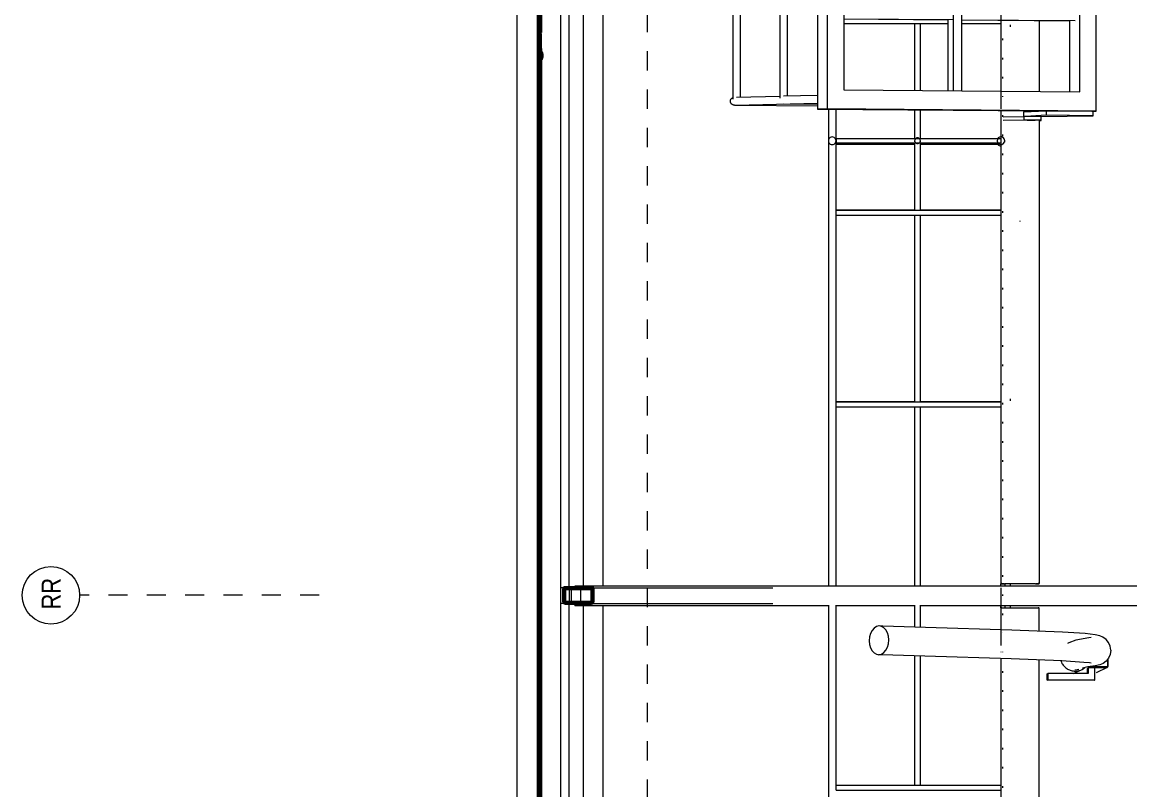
# Model space of a CAD drawing. Header units: metres. Extents: x 0.7 to 94.6, y -58.8 to 13.6.
# Drawn here: x 56.73 to 62.51, y 5.83 to 9.84 of the extents above; entities that cross this region are included whole.
import ezdxf

# ---------------------------------------------------------------- set-up
doc = ezdxf.new("R2010")
doc.units = ezdxf.units.M
doc.linetypes.add('Center 1_4_', pattern=[0.013494, 0.00635, -0.002381, 0.002381, -0.002381])
doc.linetypes.add('Grid Line', pattern=[0.022225, 0.0127, -0.003175, 0.003175, -0.003175])
for name, color, linetype, lineweight in [('A-FLOR-HRAL', 7, 'Continuous', 18), ('A-FLOR-LEVL', 7, 'Continuous', 9), ('A-GENM', 7, 'Continuous', 18), ('A-ROOF', 7, 'Continuous', 18), ('P-PIPE', 7, 'Continuous', 18), ('S-BEAM', 7, 'Continuous', 18), ('S-COLS', 7, 'Continuous', 18), ('S-GRID', 7, 'Continuous', 9), ('S-GRID-IDEN', 7, 'Continuous', 9)]:
    doc.layers.add(name, color=color, linetype=linetype, lineweight=lineweight)
doc.styles.add('Saira Condensed', font='SairaCondensed-Regular.ttf', dxfattribs={"height": 0.1})

# ---------------------------------------------------------------- blocks, each defined once
blk = doc.blocks.new('M_HSS Square - 100 x 100 mm-2238549-Section 5')
at = {"layer": 'S-BEAM'}
for p, q in [((-46.8291, 6.4751), (-46.9162, 6.4753)), ((-46.8831, 6.4458), (-46.8264, 6.4725)), ((-46.8259, 6.5122), (-46.8259, 6.4782)), ((-46.8228, 6.4782), (-46.8228, 6.5162)), ((-46.9162, 6.4721), (-46.8291, 6.4719))]:
    blk.add_line(p, q, dxfattribs=at)
for centre, major_axis, start_param, end_param in [((-46.9162, 6.4784), (-0.00271, 0.00576), 1.655049, 1.915672), ((-46.9162, 6.4784), (-0.00271, 0.00576), 1.915674, 2.177472), ((-46.9162, 6.4784), (-0.00271, 0.00576), 2.177474, 2.439272), ((-46.9162, 6.4784), (-0.00135, 0.00288), 2.177472, 2.701071), ((-46.8291, 6.4782), (-0.00135, 0.00288), 2.701071, 4.271867), ((-46.8291, 6.4782), (-0.00271, 0.00576), 2.962872, 4.271867), ((-46.9162, 6.4784), (-0.00271, 0.00576), 2.439273, 2.701071), ((-46.8291, 6.4782), (-0.00271, 0.00576), 2.701072, 2.96287)]:
    blk.add_ellipse(centre, major_axis=major_axis, ratio=0.997047, start_param=start_param, end_param=end_param, dxfattribs=at)
blk = doc.blocks.new('M_Soporte Tuberia - M_Soporte Tuberia-2240808-Section 5')
at = {"layer": 'A-GENM'}
for p, q in [((-47.1414, 6.4378), (-47.1379, 6.4404)), ((-47.1414, 6.4047), (-47.1414, 6.4378)), ((-46.926, 6.4396), (-47.1379, 6.4404)), ((-47.1379, 6.4404), (-47.1379, 6.4073)), ((-46.9295, 6.467), (-46.926, 6.4696)), ((-46.9295, 6.4397), (-46.9295, 6.467)), ((-46.8919, 6.4695), (-46.926, 6.4696)), ((-46.926, 6.4696), (-46.926, 6.4396)), ((-46.8919, 6.4064), (-46.8919, 6.4695)), ((-47.1414, 6.4047), (-47.1379, 6.4073)), ((-46.8954, 6.4038), (-47.1414, 6.4047)), ((-47.1379, 6.4073), (-46.8919, 6.4064)), ((-46.8919, 6.4064), (-46.8954, 6.4038))]:
    blk.add_line(p, q, dxfattribs=at)
blk = doc.blocks.new('Pipe Accessories 1 - Pipe Accessories 1-2241353-Section 5')
at = {"layer": 'P-PIPE', "flags": 128}
for points in [[(-47.9668, 6.615), (-47.9686, 6.6343), (-47.9737, 6.6522), (-47.9818, 6.6675), (-47.9924, 6.679), (-48.0047, 6.6861), (-48.018, 6.6882), (-48.0312, 6.6851), (-48.0435, 6.6772), (-48.0541, 6.6649), (-48.0623, 6.6491), (-48.0674, 6.6309), (-48.0691, 6.6114)], [(-46.808, 6.5611), (-46.8112, 6.5829), (-46.8202, 6.6026), (-46.8336, 6.6183), (-46.8493, 6.6294), (-46.8661, 6.6365), (-46.89, 6.6421), (-46.9418, 6.6481), (-47.0614, 6.6555), (-47.3244, 6.6661), (-47.7756, 6.6808), (-47.9978, 6.6876), (-48.0157, 6.6882)], [(-48.0691, 6.6114), (-48.0674, 6.5921), (-48.0623, 6.5742), (-48.0541, 6.5589), (-48.0435, 6.5474), (-48.0312, 6.5403), (-48.018, 6.5382), (-48.0047, 6.5413), (-47.9924, 6.5492), (-47.9818, 6.5615), (-47.9737, 6.5773), (-47.9686, 6.5955), (-47.9668, 6.615)], [(-46.9114, 6.6287), (-46.9228, 6.6267), (-46.9917, 6.614), (-47.0267, 6.6005), (-47.0339, 6.5963)], [(-46.911, 6.4934), (-46.9203, 6.495), (-46.9492, 6.4982), (-47.0646, 6.5055), (-47.3275, 6.5161), (-47.7781, 6.5308), (-48.0019, 6.5377), (-48.0202, 6.5382)], [(-46.808, 6.5611), (-46.8112, 6.5393), (-46.8202, 6.5197), (-46.8336, 6.504), (-46.8492, 6.493), (-46.866, 6.4858), (-46.8897, 6.4802), (-46.9281, 6.4742), (-46.9566, 6.4679), (-46.957, 6.4677)], [(-46.9748, 6.4603), (-46.9942, 6.4578), (-46.9959, 6.4578)]]:
    blk.add_lwpolyline(points, dxfattribs=at)
blk = doc.blocks.new('FCA_N_Columna de acero - 100 x 100 mm-V56-Section 5')
at = {"layer": 'S-COLS'}
for p, q in [((-43.3749, 6.8962), (-49.6052, 6.8962)), ((-49.6052, 6.8879), (-49.6052, 6.8962)), ((-49.6052, 6.7962), (-49.6052, 6.8056)), ((-49.6052, 6.7962), (-49.6052, 6.7952)), ((-49.6052, 6.7952), (-48.2819, 6.7952)), ((-48.2419, 6.7952), (-47.8319, 6.7952)), ((-47.8019, 6.7952), (-43.3749, 6.7952))]:
    blk.add_line(p, q, dxfattribs=at)
blk = doc.blocks.new('M_HSS Square - 100 x 100 mm-2384176-Section 5')
at = {"layer": 'S-BEAM'}
blk.add_line((-49.6773, 6.8875), (-49.6773, 12.8034), dxfattribs=at)
blk = doc.blocks.new('M_HSS Square - 100 x 100 mm-2384177-Section 5')
at = {"layer": 'S-BEAM'}
blk.add_line((-49.6773, 0.8767), (-49.6773, 6.8064), dxfattribs=at)
blk = doc.blocks.new('RHS-Rectangular Hollow Section - 100x40 mm-2385365-Section 5')
at = {"layer": 'S-BEAM'}
for p, q in [((-49.6775, 0.79), (-49.6775, 12.8082)), ((-49.7791, 10.1991), (-49.7791, 9.7845)), ((-49.7791, 9.6507), (-49.7791, 3.73))]:
    blk.add_line(p, q, dxfattribs=at)
blk = doc.blocks.new('RHS-Rectangular Hollow Section - 100x40 mm-2385779-Section 5')
at = {"layer": 'S-BEAM'}
for p, q in [((-49.6336, 6.8878), (-49.6336, 12.8034)), ((-49.6336, 0.877), (-49.6336, 6.8063))]:
    blk.add_line(p, q, dxfattribs=at)
blk = doc.blocks.new('RHS-Rectangular Hollow Section - 100x40 mm-2386058-Section 5')
at = {"layer": 'S-BEAM'}
for p, q in [((-49.561, 12.7929), (-49.561, 6.8962)), ((-49.4575, 6.8962), (-49.4575, 12.7929)), ((-49.561, 6.7952), (-49.561, 0.8854)), ((-49.4575, 0.8854), (-49.4575, 6.7952))]:
    blk.add_line(p, q, dxfattribs=at)
blk = doc.blocks.new('M_Round Bars - RB14_29-2389269-Section 5')
at = {"layer": 'S-BEAM'}
for p, q in [((-49.7761, 9.6646), (-49.785, 10.0238)), ((-49.7906, 9.6731), (-49.7904, 9.6643))]:
    blk.add_line(p, q, dxfattribs=at)
at = {"layer": 'S-BEAM', "lineweight": 50, "flags": 128}
for points in [[(-49.7836, 9.6809), (-49.7848, 9.6807), (-49.786, 9.6799), (-49.7871, 9.6787), (-49.7881, 9.6771), (-49.789, 9.675), (-49.7896, 9.6727), (-49.7901, 9.6701), (-49.7904, 9.6673), (-49.7904, 9.6644), (-49.7902, 9.6616), (-49.7899, 9.6588), (-49.7893, 9.6562), (-49.7885, 9.6539), (-49.7876, 9.6518), (-49.7866, 9.6502), (-49.7854, 9.649), (-49.7842, 9.6482), (-49.7829, 9.648)], [(-49.7829, 9.648), (-49.7817, 9.6482), (-49.7805, 9.649), (-49.7794, 9.6502), (-49.7784, 9.6518), (-49.7776, 9.6539), (-49.7769, 9.6562), (-49.7764, 9.6588), (-49.7762, 9.6616), (-49.7761, 9.6644), (-49.7763, 9.6673), (-49.7767, 9.6701), (-49.7772, 9.6727), (-49.778, 9.675), (-49.7789, 9.6771), (-49.78, 9.6787), (-49.7811, 9.6799), (-49.7824, 9.6807), (-49.7836, 9.6809)]]:
    blk.add_lwpolyline(points, dxfattribs=at)
blk = doc.blocks.new('M_S Shapes - 200x100 mm-2390290-Section 5')
at = {"layer": 'S-BEAM'}
for p, q in [((-47.3819, 12.7806), (-47.3802, 12.7806)), ((-47.3819, 12.7806), (-47.3819, 10.482)), ((-47.3765, 12.7806), (-47.3702, 12.7804)), ((-47.3628, 12.7803), (-47.2009, 12.7803)), ((-47.1936, 12.7804), (-47.1872, 12.7806)), ((-47.1836, 12.7806), (-47.1819, 12.7806)), ((-47.1819, 12.7806), (-47.1819, 10.403)), ((-47.3819, 10.436), (-47.3819, 10.3809)), ((-47.3819, 10.2794), (-47.3819, 9.8977)), ((-47.1819, 10.2777), (-47.1819, 9.8961)), ((-47.3819, 9.847), (-47.3819, 9.4784)), ((-47.1819, 9.8453), (-47.1819, 9.4768)), ((-47.3819, 9.3769), (-47.3819, 9.2399)), ((-47.1819, 9.3753), (-47.1819, 9.3739)), ((-47.1819, 9.3258), (-47.1819, 6.9091)), ((-47.3819, 9.1937), (-47.3819, 6.9091)), ((-47.3802, 6.9091), (-47.3819, 6.9091)), ((-47.3819, 6.9091), (-47.3819, 6.9084)), ((-47.3819, 6.9084), (-47.3802, 6.9084)), ((-47.3702, 6.9088), (-47.3765, 6.909)), ((-47.3765, 6.9084), (-47.3702, 6.9087)), ((-47.2009, 6.9088), (-47.3628, 6.9088)), ((-47.3628, 6.9087), (-47.3625, 6.9087)), ((-47.1872, 6.909), (-47.1936, 6.9088)), ((-47.1936, 6.9087), (-47.1872, 6.9084)), ((-47.1819, 6.9091), (-47.1836, 6.9091)), ((-47.1836, 6.9084), (-47.1819, 6.9084)), ((-47.1819, 6.9084), (-47.1819, 6.9091))]:
    blk.add_line(p, q, dxfattribs=at)
for centre, major_axis, start_param, end_param in [((-47.3802, 12.7806), (-0.00372, 0), 3.306742, 4.712389), ((-47.3628, 12.7804), (0.00744, 0), 3.306742, 4.712389), ((-47.2009, 12.7804), (0.00744, 0), 4.712389, 6.118036), ((-47.1836, 12.7806), (0.00372, 0), 1.570796, 2.976444), ((-47.3802, 6.909), (0.00372, 0), 0.165149, 1.570796), ((-47.3802, 6.9085), (-0.00372, 0), 1.570796, 2.976444), ((-47.3628, 6.9088), (-0.00744, 0), 0.165149, 1.570796), ((-47.3628, 6.9087), (0.00744, 0), 2.039345, 2.976444), ((-47.2009, 6.9088), (0.00744, 0), 4.712389, 6.118036), ((-47.2009, 6.9087), (0.00744, 0), 0.165149, 1.102247), ((-47.1836, 6.909), (0.00372, 0), 1.570796, 2.976444), ((-47.1836, 6.9085), (0.00372, 0), 3.306742, 4.712389)]:
    blk.add_ellipse(centre, major_axis=major_axis, ratio=0.006291, start_param=start_param, end_param=end_param, dxfattribs=at)
blk = doc.blocks.new('M_S Shapes - 200x100 mm-2390312-Section 5')
at = {"layer": 'S-BEAM'}
for p, q in [((-47.3819, 6.7832), (-47.3802, 6.7832)), ((-47.3819, 6.7832), (-47.3819, 6.6678)), ((-47.3765, 6.7831), (-47.3702, 6.7828)), ((-47.3628, 6.7827), (-47.2009, 6.7827)), ((-47.1936, 6.7828), (-47.1872, 6.7831)), ((-47.1836, 6.7832), (-47.1819, 6.7832)), ((-47.1819, 6.6607), (-47.1819, 6.7832)), ((-47.3819, 6.5182), (-47.3819, 4.4985)), ((-47.1819, 4.366), (-47.1819, 6.5109)), ((-47.3819, 4.452), (-47.3819, 4.344)), ((-47.3819, 4.2424), (-47.3819, 3.9117)), ((-47.1819, 3.8592), (-47.1819, 4.2408)), ((-47.3819, 3.8651), (-47.3819, 3.8608)), ((-47.3819, 3.81), (-47.3819, 3.4415)), ((-47.1819, 3.4399), (-47.1819, 3.8084)), ((-47.3819, 3.3399), (-47.3819, 3.2387)), ((-47.1819, 3.3369), (-47.1819, 3.3383)), ((-47.1819, 0.8983), (-47.1819, 3.2884)), ((-47.3819, 3.1921), (-47.3819, 0.8983)), ((-47.3819, 0.8983), (-47.3819, 0.8974)), ((-47.3802, 0.8983), (-47.3819, 0.8983)), ((-47.3819, 0.8974), (-47.3802, 0.8974)), ((-47.3702, 0.8979), (-47.3765, 0.8983)), ((-47.3765, 0.8974), (-47.3702, 0.8978)), ((-47.2009, 0.8979), (-47.3628, 0.8979)), ((-47.3628, 0.8978), (-47.3625, 0.8978)), ((-47.1872, 0.8983), (-47.1936, 0.8979)), ((-47.1936, 0.8978), (-47.1872, 0.8974)), ((-47.1819, 0.8983), (-47.1836, 0.8983)), ((-47.1836, 0.8974), (-47.1819, 0.8974)), ((-47.1819, 0.8974), (-47.1819, 0.8983))]:
    blk.add_line(p, q, dxfattribs=at)
for centre, major_axis, start_param, end_param in [((-47.3802, 6.7831), (0.00372, 0), 0.165149, 1.570796), ((-47.3628, 6.7828), (0.00744, 0), 3.306742, 4.712389), ((-47.2009, 6.7828), (0.00744, 0), 4.712389, 6.118036), ((-47.1836, 6.7831), (0.00372, 0), 1.570796, 2.976444), ((-47.3802, 0.8983), (0.00372, 0), 0.165149, 1.570796), ((-47.3802, 0.8974), (-0.00372, 0), 1.570796, 2.976444), ((-47.3628, 0.8979), (0.00744, 0), 3.306742, 4.712389), ((-47.3628, 0.8978), (0.00744, 0), 1.805071, 2.976444), ((-47.2009, 0.8979), (0.00744, 0), 4.712389, 6.118036), ((-47.2009, 0.8978), (0.00744, 0), 0.165149, 1.336522), ((-47.1836, 0.8983), (0.00372, 0), 1.570796, 2.976444), ((-47.1836, 0.8974), (0.00372, 0), 3.306742, 4.712389)]:
    blk.add_ellipse(centre, major_axis=major_axis, ratio=0.008801, start_param=start_param, end_param=end_param, dxfattribs=at)
blk = doc.blocks.new('M_S Shapes - 200x100 mm-V62-Section 5')
at = {"layer": 'S-BEAM'}
for p, q in [((-47.1936, 6.9087), (-47.1872, 6.9084)), ((-47.1836, 6.9084), (-47.1819, 6.9084))]:
    blk.add_line(p, q, dxfattribs=at)
for centre, major_axis, end_param in [((-47.2009, 6.9087), (-0.00744, 0), 4.24384), ((-47.1836, 6.9085), (0.00372, 0), 4.712389)]:
    blk.add_ellipse(centre, major_axis=major_axis, ratio=0.006291, start_param=3.306742, end_param=end_param, dxfattribs=at)
blk = doc.blocks.new('M_HSS Square - 100 x 100 mm-2390386-Section 5')
at = {"layer": 'S-BEAM'}
for p, q in [((-47.3819, 8.8015), (-47.3819, 8.7987)), ((-47.2819, 8.7984), (-47.2819, 8.8015))]:
    blk.add_line(p, q, dxfattribs=at)
blk = doc.blocks.new('M_HSS Square - 50 x 50 mm-2390655-Section 5')
at = {"layer": 'S-BEAM'}
for p, q in [((-47.3819, 11.7889), (-47.3819, 11.7793)), ((-47.3319, 11.7785), (-47.3319, 11.7889))]:
    blk.add_line(p, q, dxfattribs=at)
blk = doc.blocks.new('M_L-Angle - L51X51X3_2-2392226-Section 5')
at = {"layer": 'S-BEAM'}
for p, q in [((-47.3311, 6.8962), (-47.3311, 6.9088)), ((-47.3311, 6.8962), (-47.3311, 6.9088)), ((-47.3311, 6.7827), (-47.3311, 6.7952)), ((-47.3311, 6.7827), (-47.3311, 6.7952))]:
    blk.add_line(p, q, dxfattribs=at)
blk = doc.blocks.new('M_RVR_Grating - Grating 2-V63-Section 5')
at = {"layer": 'A-GENM'}
for p, q in [((-47.3819, 9.7529), (-47.3819, 9.7447)), ((-47.3719, 9.7441), (-47.3719, 9.7529)), ((-47.3819, 9.6529), (-47.3819, 9.6447)), ((-47.3719, 9.6441), (-47.3719, 9.6529)), ((-47.3819, 9.5529), (-47.3819, 9.5447)), ((-47.3719, 9.5441), (-47.3719, 9.5529)), ((-47.3819, 9.4529), (-47.3819, 9.4493)), ((-47.3719, 9.4493), (-47.3719, 9.4529)), ((-47.3819, 9.3529), (-47.3819, 9.3447)), ((-47.3719, 9.3441), (-47.3719, 9.3529)), ((-47.3819, 9.2529), (-47.3819, 9.2448)), ((-47.3719, 9.2441), (-47.3719, 9.2529)), ((-47.3819, 9.1529), (-47.3819, 9.1448)), ((-47.3719, 9.1441), (-47.3719, 9.1529)), ((-47.3819, 9.0529), (-47.3819, 9.0448)), ((-47.3719, 9.0441), (-47.3719, 9.0529)), ((-47.3819, 8.9529), (-47.3819, 8.9448)), ((-47.3719, 8.9441), (-47.3719, 8.9529)), ((-47.3819, 8.8529), (-47.3819, 8.8448)), ((-47.3719, 8.8441), (-47.3719, 8.8529))]:
    blk.add_line(p, q, dxfattribs=at)
blk = doc.blocks.new('M_RVR_Grating - Grating 2-V66-Section 5')
at = {"layer": 'A-GENM'}
for p, q in [((-47.3819, 6.7832), (-47.3819, 6.7952)), ((-47.3609, 6.7952), (-47.3609, 6.7827)), ((-47.3819, 6.7529), (-47.3819, 6.7448)), ((-47.3719, 6.7441), (-47.3719, 6.7529)), ((-47.3819, 6.653), (-47.3819, 6.6517)), ((-47.3719, 6.6516), (-47.3719, 6.653)), ((-47.3819, 6.553), (-47.3819, 6.5518)), ((-47.3719, 6.5517), (-47.3719, 6.553)), ((-47.3819, 6.453), (-47.3819, 6.4448)), ((-47.3719, 6.4441), (-47.3719, 6.453)), ((-47.3819, 6.353), (-47.3819, 6.3448)), ((-47.3719, 6.3441), (-47.3719, 6.353)), ((-47.3819, 6.253), (-47.3819, 6.2448)), ((-47.3719, 6.2442), (-47.3719, 6.253)), ((-47.3819, 6.153), (-47.3819, 6.1448)), ((-47.3719, 6.1442), (-47.3719, 6.153)), ((-47.3819, 6.053), (-47.3819, 6.0448)), ((-47.3719, 6.0442), (-47.3719, 6.053)), ((-47.3819, 5.953), (-47.3819, 5.9448)), ((-47.3719, 5.9442), (-47.3719, 5.953)), ((-47.3819, 5.853), (-47.3819, 5.8448)), ((-47.3719, 5.8442), (-47.3719, 5.853))]:
    blk.add_line(p, q, dxfattribs=at)
blk = doc.blocks.new('M_RVR_Grating - Grating 2-V67-Section 5')
at = {"layer": 'A-GENM'}
for p, q in [((-47.3819, 8.7529), (-47.3819, 8.7448)), ((-47.3719, 8.7441), (-47.3719, 8.7529)), ((-47.3819, 8.6529), (-47.3819, 8.6448)), ((-47.3719, 8.6441), (-47.3719, 8.6529)), ((-47.3819, 8.5529), (-47.3819, 8.5448)), ((-47.3719, 8.5441), (-47.3719, 8.5529)), ((-47.3819, 8.4529), (-47.3819, 8.4448)), ((-47.3719, 8.4441), (-47.3719, 8.4529)), ((-47.3819, 8.3529), (-47.3819, 8.3448)), ((-47.3719, 8.3441), (-47.3719, 8.3529)), ((-47.3819, 8.2529), (-47.3819, 8.2448)), ((-47.3719, 8.2441), (-47.3719, 8.2529)), ((-47.3819, 8.1529), (-47.3819, 8.1448)), ((-47.3719, 8.1441), (-47.3719, 8.1529)), ((-47.3819, 8.0529), (-47.3819, 8.0448)), ((-47.3719, 8.0441), (-47.3719, 8.0529)), ((-47.3819, 7.9529), (-47.3819, 7.9448)), ((-47.3719, 7.9441), (-47.3719, 7.9529)), ((-47.3819, 7.8529), (-47.3819, 7.8448)), ((-47.3719, 7.8441), (-47.3719, 7.8529))]:
    blk.add_line(p, q, dxfattribs=at)
blk = doc.blocks.new('M_RVR_Grating - Grating 2-V68-Section 5')
at = {"layer": 'A-GENM'}
for p, q in [((-47.3819, 7.7529), (-47.3819, 7.7448)), ((-47.3719, 7.7441), (-47.3719, 7.7529)), ((-47.3819, 7.6529), (-47.3819, 7.6448)), ((-47.3719, 7.6441), (-47.3719, 7.6529)), ((-47.3819, 7.5529), (-47.3819, 7.5448)), ((-47.3719, 7.5441), (-47.3719, 7.5529)), ((-47.3819, 7.4529), (-47.3819, 7.4448)), ((-47.3719, 7.4441), (-47.3719, 7.4529)), ((-47.3819, 7.3529), (-47.3819, 7.3448)), ((-47.3719, 7.3441), (-47.3719, 7.3529)), ((-47.3819, 7.2529), (-47.3819, 7.2448)), ((-47.3719, 7.2441), (-47.3719, 7.2529)), ((-47.3819, 7.1529), (-47.3819, 7.1448)), ((-47.3719, 7.1441), (-47.3719, 7.1529)), ((-47.3819, 7.0529), (-47.3819, 7.0448)), ((-47.3719, 7.0441), (-47.3719, 7.0529)), ((-47.3819, 6.9529), (-47.3819, 6.9448)), ((-47.3719, 6.9441), (-47.3719, 6.9529)), ((-47.3819, 6.8962), (-47.3819, 6.9084)), ((-47.3609, 6.9088), (-47.3609, 6.8962)), ((-47.3819, 6.8529), (-47.3819, 6.8448)), ((-47.3719, 6.8448), (-47.3719, 6.8529))]:
    blk.add_line(p, q, dxfattribs=at)
blk = doc.blocks.new('M_HSS Square - 80 x 80 mm-2401171-Section 5')
at = {"layer": 'S-BEAM'}
for p, q in [((-49.6241, 6.8793), (-49.6241, 6.812)), ((-49.622, 6.812), (-49.622, 6.8793)), ((-49.62, 6.8825), (-49.5767, 6.8825)), ((-49.5747, 6.8793), (-49.5747, 6.812)), ((-49.5726, 6.812), (-49.5726, 6.8793)), ((-48.5718, 6.8857), (-49.5134, 6.8857)), ((-49.62, 6.8057), (-49.5767, 6.8057)), ((-49.5767, 6.8057), (-48.5725, 6.8057))]:
    blk.add_line(p, q, dxfattribs=at)
for centre, major_axis, start_param, end_param in [((-49.62, 6.8793), (0, 0.00636), 0.946855, 1.570796), ((-49.62, 6.8793), (0, 0.00318), 0, 1.570796), ((-49.5767, 6.8793), (0, 0.00318), 4.712389, 6.283185), ((-49.5767, 6.8793), (0, 0.00636), 4.712389, 5.235988), ((-49.62, 6.812), (0, 0.00636), 1.570796, 1.668202), ((-49.62, 6.812), (0, 0.00318), 1.570796, 1.765608), ((-49.62, 6.812), (0, 0.00636), 2.617994, 3.141593), ((-49.5767, 6.812), (0, 0.00636), 3.141593, 3.665191), ((-49.5767, 6.812), (0, 0.00318), 4.517577, 4.712389)]:
    blk.add_ellipse(centre, major_axis=major_axis, ratio=0.642788, start_param=start_param, end_param=end_param, dxfattribs=at)
blk = doc.blocks.new('Railing - 25mm-V76-Section 5')
at = {"layer": 'A-FLOR-HRAL'}
for p, q in [((-48.202, 9.831), (-47.659, 9.831)), ((-47.5857, 9.831), (-47.3819, 9.831))]:
    blk.add_line(p, q, dxfattribs=at)
blk = doc.blocks.new('Railing - 25mm-2401981-Section 5')
at = {"layer": 'A-FLOR-HRAL'}
for p, q in [((-47.3819, 11.856), (-48.2419, 11.856)), ((-48.2419, 11.8435), (-48.2419, 11.856)), ((-48.2419, 11.831), (-48.2419, 11.8435)), ((-48.2419, 11.831), (-47.3819, 11.831))]:
    blk.add_line(p, q, dxfattribs=at)
blk = doc.blocks.new('Railing - Railing-2401739-Section 5')
at = {"layer": 'A-FLOR-HRAL'}
for p, q in [((-47.8319, 9.8324), (-47.8319, 9.4821)), ((-47.8019, 9.4818), (-47.8019, 9.8324)), ((-48.2819, 9.3842), (-48.2819, 9.2194)), ((-48.2419, 9.2317), (-48.2419, 9.3838)), ((-47.8319, 9.3805), (-47.8319, 9.2317)), ((-47.8019, 9.2317), (-47.8019, 9.3803)), ((-48.2819, 9.2127), (-48.2819, 6.8962)), ((-48.2419, 8.8542), (-48.2419, 9.2067)), ((-47.8319, 9.2067), (-47.8319, 8.8544)), ((-47.8019, 8.8544), (-47.8019, 9.2067)), ((-48.2419, 7.8543), (-48.2419, 8.8329)), ((-47.8319, 8.8321), (-47.8319, 7.8544)), ((-47.8019, 7.8544), (-47.8019, 8.8321)), ((-48.2419, 6.8962), (-48.2419, 7.833)), ((-47.8319, 7.8328), (-47.8319, 6.8962)), ((-47.8019, 6.8962), (-47.8019, 7.8321)), ((-48.2819, 6.7962), (-48.2819, 4.4785)), ((-48.2419, 5.8543), (-48.2419, 6.7962)), ((-47.8319, 6.7962), (-47.8319, 6.6823)), ((-47.8019, 6.6813), (-47.8019, 6.7962)), ((-47.8319, 6.5327), (-47.8319, 5.8545)), ((-47.8019, 5.8545), (-47.8019, 6.5318))]:
    blk.add_line(p, q, dxfattribs=at)
for name, p in [('Railing - 25mm-V76-Section 5', (0, 0)), ('Railing - 25mm-2401981-Section 5', (0, -2.9999)), ('Railing - 25mm-2401981-Section 5', (0, -3.9999)), ('Railing - 25mm-2401981-Section 5', (0, -5.9998))]:
    blk.add_blockref(name, p)
blk = doc.blocks.new('Top Rail Type - Top Rail_Internal_-2401983-Section 5')
at = {"layer": 'A-FLOR-HRAL'}
for p, q in [((-48.2819, 9.3842), (-48.2819, 9.2194)), ((-48.2419, 9.2317), (-48.2419, 9.3838)), ((-48.2819, 9.2127), (-48.2819, 6.8962)), ((-48.2419, 8.8542), (-48.2419, 9.2067)), ((-48.2419, 7.8543), (-48.2419, 8.8329)), ((-48.2419, 6.8962), (-48.2419, 7.833)), ((-48.2819, 6.7962), (-48.2819, 4.4785)), ((-48.2419, 5.8543), (-48.2419, 6.7962))]:
    blk.add_line(p, q, dxfattribs=at)
blk = doc.blocks.new('Railing - 25mm-V77-Section 5')
at = {"layer": 'A-FLOR-HRAL'}
for p, q in [((-47.8319, 11.8581), (-48.2419, 11.8581)), ((-47.3819, 11.8581), (-47.8019, 11.8581))]:
    blk.add_line(p, q, dxfattribs=at)
blk = doc.blocks.new('Railing - 25mm-V78-Section 5')
at = {"layer": 'A-FLOR-HRAL'}
for p, q in [((-47.8319, 10.8581), (-48.2419, 10.8581)), ((-47.3819, 10.8581), (-47.802, 10.8581))]:
    blk.add_line(p, q, dxfattribs=at)
blk = doc.blocks.new('Railing - 25mm-V79-Section 5')
at = {"layer": 'A-FLOR-HRAL'}
for p, q in [((-47.8319, 8.8581), (-48.2419, 8.8581)), ((-47.3819, 8.8581), (-47.8019, 8.8581))]:
    blk.add_line(p, q, dxfattribs=at)
blk = doc.blocks.new('Railing - Railing-2402032-Section 5')
for name, p in [('Railing - 25mm-V77-Section 5', (0, 0)), ('Railing - 25mm-V78-Section 5', (0, 0)), ('Railing - 25mm-V79-Section 5', (0, 0)), ('Railing - 25mm-V79-Section 5', (0, -1))]:
    blk.add_blockref(name, p)
blk = doc.blocks.new('M-Ext Pasarela-01 - M-Ext Pasarela-01-V87-Section 5')
at = {"layer": 'A-GENM'}
for p, q in [((-47.3674, 10.4013), (-47.2628, 10.403)), ((-47.2628, 10.403), (-47.2628, 10.3837)), ((-47.1718, 10.3882), (-47.1718, 10.4026)), ((-48.3394, 10.355), (-48.768, 10.3455)), ((-48.7645, 10.3455), (-48.7669, 10.3455)), ((-48.2874, 10.3882), (-48.3394, 10.3871)), ((-48.3394, 10.3871), (-48.3394, 9.3846)), ((-48.2874, 9.3858), (-48.2874, 10.3882)), ((-48.2874, 10.3882), (-46.8841, 10.3769)), ((-47.2628, 10.3837), (-47.3674, 10.382)), ((-47.2646, 10.3832), (-47.2646, 10.38)), ((-47.2634, 10.3833), (-47.2536, 10.3838)), ((-47.2535, 10.3838), (-47.1454, 10.3896)), ((-47.1454, 10.3896), (-46.9008, 10.3876)), ((-47.1454, 10.3896), (-47.1454, 10.379)), ((-46.9008, 10.377), (-46.9008, 10.3876)), ((-46.8841, 9.3744), (-46.8841, 10.3769)), ((-48.7809, 10.3109), (-48.7809, 9.4364)), ((-48.7597, 10.3057), (-48.5356, 10.3107)), ((-48.7409, 9.4463), (-48.7409, 10.3062)), ((-48.7409, 10.3053), (-48.5356, 10.3036)), ((-48.5356, 10.3164), (-48.5356, 9.4424)), ((-48.5152, 10.3111), (-48.3394, 10.315)), ((-48.4956, 9.4518), (-48.4956, 10.3116)), ((-48.4956, 10.3108), (-48.3394, 10.3096)), ((-48.4956, 10.3033), (-48.3394, 10.3021)), ((-48.202, 10.2876), (-48.202, 9.4851)), ((-46.9695, 10.2776), (-48.202, 10.2876)), ((-48.202, 10.286), (-47.6575, 10.2816)), ((-47.659, 10.2816), (-47.6284, 10.2822)), ((-47.659, 10.2816), (-47.659, 9.9)), ((-47.6284, 10.2822), (-47.5857, 10.2819)), ((-47.6284, 9.4804), (-47.6284, 10.2822)), ((-47.5857, 9.4801), (-47.5857, 10.2819)), ((-47.5857, 10.281), (-47.0215, 10.2764)), ((-47.0215, 10.2764), (-46.9695, 10.2776)), ((-47.0215, 9.8948), (-47.0215, 10.2764)), ((-46.9695, 9.4751), (-46.9695, 10.2776)), ((-48.202, 9.9044), (-47.6307, 9.8998)), ((-47.5857, 9.8994), (-46.9947, 9.8946)), ((-47.6307, 9.8498), (-48.202, 9.8544)), ((-47.6567, 9.8492), (-48.202, 9.8536)), ((-47.659, 9.8491), (-47.659, 9.4807)), ((-46.9947, 9.8446), (-47.5857, 9.8494)), ((-47.0208, 9.844), (-47.5857, 9.8486)), ((-47.0215, 9.4755), (-47.0215, 9.844)), ((-48.202, 9.4851), (-46.9695, 9.4751)), ((-48.5356, 9.4509), (-48.7609, 9.4459)), ((-48.3394, 9.4553), (-48.5163, 9.4514)), ((-48.7677, 9.4058), (-48.3394, 9.4023)), ((-48.7666, 9.4058), (-48.3394, 9.4153)), ((-48.5158, 9.4113), (-48.3394, 9.4098)), ((-48.2874, 9.3858), (-48.3394, 9.3846)), ((-48.3394, 9.3846), (-47.1596, 9.3751)), ((-46.8841, 9.3744), (-48.2874, 9.3858)), ((-47.2646, 9.3694), (-47.2646, 9.3463)), ((-47.2634, 9.3695), (-47.1454, 9.3758)), ((-47.1454, 9.3758), (-46.9008, 9.3739)), ((-47.1454, 9.3758), (-47.1454, 9.3522)), ((-46.907, 9.3739), (-46.8841, 9.3744)), ((-46.9008, 9.3502), (-46.9008, 9.3739)), ((-47.37, 9.3446), (-47.2628, 9.3463)), ((-47.2628, 9.327), (-47.37, 9.3253)), ((-47.2628, 9.3463), (-47.2628, 9.327)), ((-47.1454, 9.3522), (-47.2535, 9.3464)), ((-47.1819, 9.3248), (-47.1718, 9.3248)), ((-47.1718, 9.3458), (-46.9008, 9.3502)), ((-47.1718, 9.3266), (-47.1718, 9.3459)), ((-47.1718, 9.3248), (-47.1718, 9.3266)), ((-46.9008, 9.3502), (-47.1454, 9.3522))]:
    blk.add_line(p, q, dxfattribs=at)
for centre, major_axis, ratio, start_param, end_param in [((-47.2247, 10.4026), (0.0532, 0), 0.013293, 0.101328, 2.370256), ((-47.2239, 10.3832), (-0.0408, 0), 0.013293, 6.038839, 6.283185), ((-47.2247, 10.3832), (0.0532, 0), 0.013293, 2.148424, 2.370256), ((-48.7609, 10.3109), (0.02, 0), 0.013293, 2.03828, 3.141593), ((-48.5156, 10.3164), (-0.02, 0), 0.013293, 5.235988, 6.283185), ((-48.5156, 9.4313), (0.0002, 0.02), 0.520324, 3.141593, 3.157159), ((-47.2239, 9.3694), (0.0408, 0), 0.013293, 2.897247, 3.141593), ((-47.2247, 9.3458), (0.0532, 0), 0.013293, 0.101328, 2.370256), ((-47.2247, 9.3265), (0.0532, 0), 0.013293, 0.101328, 2.370256), ((-47.2247, 9.3265), (0.0207, 0), 0.013293, 1.570796, 4.712389), ((-47.2247, 9.3265), (0.0207, 0), 0.013293, 4.712389, 7.853982)]:
    blk.add_ellipse(centre, major_axis=major_axis, ratio=ratio, start_param=start_param, end_param=end_param, dxfattribs=at)
for points, knots in [([(-48.7673, 10.3455), (-48.7679, 10.3455), (-48.7691, 10.3455), (-48.7709, 10.3453), (-48.7726, 10.3451), (-48.7744, 10.3448), (-48.7761, 10.3444), (-48.7778, 10.344), (-48.7794, 10.3434), (-48.781, 10.3428), (-48.7825, 10.3421), (-48.7844, 10.3411), (-48.7862, 10.3399), (-48.7879, 10.3386), (-48.7894, 10.3373), (-48.791, 10.3355), (-48.7926, 10.3331), (-48.7942, 10.3298), (-48.7946, 10.3272), (-48.7946, 10.3254)], [0.5, 0.5, 0.5, 0.5, 0.5208333, 0.5416667, 0.5625, 0.5833333, 0.6041667, 0.625, 0.6458333, 0.6666667, 0.6875, 0.7083333, 0.75, 0.7708333, 0.7916667, 0.8333333, 0.875, 0.9166667, 1, 1, 1, 1]), ([(-48.7946, 10.3254), (-48.7946, 10.3237), (-48.7942, 10.3211), (-48.7926, 10.3178), (-48.791, 10.3154), (-48.7894, 10.3136), (-48.7879, 10.3123), (-48.7862, 10.311), (-48.784, 10.3096), (-48.782, 10.3086), (-48.781, 10.3082)], [0, 0, 0, 0, 0.0833333, 0.125, 0.1666667, 0.2083333, 0.2291667, 0.25, 0.2916667, 0.3333333, 0.3333333, 0.3333333, 0.3333333]), ([(-48.781, 9.443), (-48.7815, 9.4428), (-48.7825, 9.4424), (-48.7844, 9.4413), (-48.7862, 9.4402), (-48.7879, 9.4389), (-48.7894, 9.4375), (-48.791, 9.4357), (-48.7926, 9.4334), (-48.7942, 9.43), (-48.7946, 9.4274), (-48.7946, 9.4257)], [0.6666667, 0.6666667, 0.6666667, 0.6666667, 0.6875, 0.7083333, 0.75, 0.7708333, 0.7916667, 0.8333333, 0.875, 0.9166667, 1, 1, 1, 1]), ([(-48.7946, 9.4257), (-48.7946, 9.4239), (-48.7942, 9.4213), (-48.7926, 9.418), (-48.791, 9.4157), (-48.7894, 9.4139), (-48.7879, 9.4125), (-48.7862, 9.4112), (-48.784, 9.4098), (-48.7815, 9.4086), (-48.7794, 9.4078), (-48.7778, 9.4073), (-48.7761, 9.4068), (-48.7744, 9.4064), (-48.7726, 9.4061), (-48.7709, 9.4059), (-48.7691, 9.4058), (-48.7677, 9.4058), (-48.7668, 9.4058), (-48.7666, 9.4058)], [0, 0, 0, 0, 0.0833333, 0.125, 0.1666667, 0.2083333, 0.2291667, 0.25, 0.2916667, 0.3333333, 0.3541667, 0.375, 0.3958333, 0.4166667, 0.4375, 0.4583333, 0.4791667, 0.5, 0.5082418, 0.5082418, 0.5082418, 0.5082418])]:
    blk.add_open_spline(points, degree=3, knots=knots, dxfattribs=at)
blk = doc.blocks.new('Railing - 25mm-V90-Section 5')
at = {"layer": 'A-FLOR-HRAL'}
for p, q in [((-48.2419, 9.2317), (-47.3819, 9.2317)), ((-48.2419, 9.2317), (-48.2419, 9.2067)), ((-47.8248, 9.2067), (-48.2419, 9.2067)), ((-47.809, 9.2067), (-47.8248, 9.2067)), ((-47.3967, 9.2067), (-47.809, 9.2067)), ((-47.3819, 9.2067), (-47.3967, 9.2067))]:
    blk.add_line(p, q, dxfattribs=at)
blk = doc.blocks.new('Railing - 25mm-V91-Section 5')
at = {"layer": 'A-FLOR-HRAL'}
for p, q in [((-47.8319, 9.1997), (-48.2419, 9.1997)), ((-47.3972, 9.1997), (-47.8019, 9.1997))]:
    blk.add_line(p, q, dxfattribs=at)
blk = doc.blocks.new('Railing - Railing-2410968-Section 5')
at = {"layer": 'A-FLOR-HRAL'}
for p, q in [((-47.8319, 9.2194), (-47.8319, 9.2138)), ((-47.8019, 9.2138), (-47.8019, 9.2194))]:
    blk.add_line(p, q, dxfattribs=at)
for start_param, end_param in [(1.570796, 4.712389), (4.712389, 7.853982)]:
    blk.add_ellipse((-47.8169, 9.2194), major_axis=(0.015, 0), ratio=0.999912, start_param=start_param, end_param=end_param, dxfattribs=at)
for name in ['Railing - 25mm-V90-Section 5', 'Railing - 25mm-V91-Section 5']:
    blk.add_blockref(name, (0, 0))
blk = doc.blocks.new('Top Rail Type - Top Rail_Internal_-2410971-Section 5')
at = {"layer": 'A-FLOR-HRAL'}
for p, q in [((-48.2819, 9.2194), (-48.2819, 9.2121)), ((-48.2419, 9.2129), (-48.2419, 9.2194))]:
    blk.add_line(p, q, dxfattribs=at)
for major_axis in [(0.02, 0), (-0.02, 0)]:
    blk.add_ellipse((-48.2619, 9.2194), major_axis=major_axis, ratio=0.999912, start_param=1.570796, end_param=4.712389, dxfattribs=at)
blk = doc.blocks.new('Railings 4 - Railings 1-2415631-Section 5')
at = {"layer": 'A-FLOR-HRAL'}
for p, q in [((-47.4019, 9.2199), (-47.4019, 9.2135)), ((-47.3619, 9.2126), (-47.3619, 9.2199))]:
    blk.add_line(p, q, dxfattribs=at)
for centre, major_axis, start_param, end_param in [((-47.3819, 9.2199), (-0.02, 0), 4.712389, 6.283185), ((-47.3819, 9.2199), (0.02, 0), 3.168791, 4.712389), ((-47.3819, 9.2126), (-0.02, 0), 0.703139, 1.570796), ((-47.3819, 9.2199), (0.02, 0), 4.712389, 7.853982)]:
    blk.add_ellipse(centre, major_axis=major_axis, ratio=0.999912, start_param=start_param, end_param=end_param, dxfattribs=at)
blk = doc.blocks.new('Grid - 3mm-1144979-Section 5')
at = {"layer": 'S-GRID-IDEN', "color": 253, "true_color": 0xaaaaaa}
blk.add_circle((-52.3381, 12.8434), 0.15, dxfattribs=at)

msp = doc.modelspace()

# ---------------------------------------------------------------- linework, layer by layer
at = {"layer": 'A-FLOR-LEVL', "color": 253, "linetype": 'Center 1_4_', "true_color": 0xaaaaaa}
for p, q in [((59.9926, 13.4866), (59.9926, -4.0886)), ((61.838, 13.4866), (61.838, -4.0886))]:
    msp.add_line(p, q, dxfattribs=at)
at = {"layer": 'A-ROOF'}
msp.add_line((59.3136, 0.7955), (59.3136, 12.8834), dxfattribs=at)
at = {"layer": 'A-ROOF', "lineweight": 50}
for p, q in [((59.4259, 12.8834), (59.4259, 0.7955)), ((59.4309, 0.7955), (59.4309, 12.8834))]:
    msp.add_line(p, q, dxfattribs=at)
at = {"layer": 'P-PIPE', "color": 150, "true_color": 0x007dff}
msp.add_line((62.2152, 6.4399), (62.2591, 6.46), dxfattribs=at)
for start_param, end_param in [(1.486806, 1.663518), (1.663541, 1.92534), (1.925341, 2.187139), (2.18714, 2.448938), (2.448939, 2.710739), (2.71074, 2.972538), (2.972539, 3.40241)]:
    msp.add_ellipse((62.2257, 6.5327), major_axis=(-0.0333, 0.0727), ratio=0.996922, start_param=start_param, end_param=end_param, dxfattribs=at)
at = {"layer": 'S-BEAM'}
for p, q in [((59.5654, 6.8878), (59.5422, 6.8875)), ((59.5626, 6.8827), (59.5825, 6.8827)), ((59.5861, 6.8791), (59.5861, 6.8135)), ((59.5426, 6.8063), (59.5825, 6.8063)), ((59.5825, 6.8063), (59.5982, 6.8063)), ((59.5826, 6.8063), (59.5979, 6.8065)), ((59.6397, 6.807), (59.7015, 6.8078))]:
    msp.add_line(p, q, dxfattribs=at)
at = {"layer": 'S-BEAM', "lineweight": 50}
for p, q in [((59.5583, 6.8806), (59.5583, 6.815)), ((59.5619, 6.815), (59.5619, 6.8806)), ((59.7014, 6.8878), (59.5655, 6.8878)), ((59.5655, 6.8842), (59.7014, 6.8842)), ((59.705, 6.8806), (59.705, 6.815)), ((59.7086, 6.815), (59.7086, 6.8806)), ((59.7014, 6.8114), (59.5655, 6.8114)), ((59.5655, 6.8078), (59.7014, 6.8078)), ((59.7014, 6.8114), (59.7014, 6.8114))]:
    msp.add_line(p, q, dxfattribs=at)
at = {"layer": 'S-BEAM', "lineweight": 50, "flags": 128}
for points in [[(59.559, 6.8837), (59.5585, 6.8822), (59.5583, 6.8806)], [(59.5655, 6.8878), (59.5639, 6.8876), (59.5624, 6.8871), (59.561, 6.8863), (59.5598, 6.8851), (59.5592, 6.8842)], [(59.5619, 6.8806), (59.562, 6.8814), (59.5622, 6.8822), (59.5627, 6.8829), (59.5632, 6.8834), (59.5639, 6.8839), (59.5647, 6.8841), (59.5655, 6.8842)], [(59.7086, 6.8806), (59.7084, 6.8822), (59.7079, 6.8837), (59.707, 6.8851), (59.7059, 6.8863), (59.7045, 6.8871), (59.703, 6.8876), (59.7014, 6.8878)], [(59.7014, 6.8842), (59.7022, 6.8841), (59.703, 6.8839), (59.7036, 6.8834), (59.7042, 6.8829), (59.7046, 6.8822), (59.7049, 6.8814), (59.705, 6.8806)], [(59.5583, 6.815), (59.5585, 6.8134), (59.559, 6.8119), (59.5598, 6.8105), (59.561, 6.8094), (59.5624, 6.8085), (59.5639, 6.808), (59.5655, 6.8078)], [(59.5655, 6.8114), (59.5647, 6.8115), (59.5639, 6.8118), (59.5632, 6.8122), (59.5627, 6.8128), (59.5622, 6.8135), (59.562, 6.8142), (59.5619, 6.815)], [(59.7015, 6.8078), (59.703, 6.808), (59.7045, 6.8085), (59.7059, 6.8094), (59.707, 6.8105), (59.7079, 6.8119), (59.7084, 6.8134), (59.7086, 6.815)], [(59.705, 6.815), (59.7049, 6.8142), (59.7046, 6.8135), (59.7042, 6.8128), (59.7036, 6.8122), (59.703, 6.8118), (59.7022, 6.8115)]]:
    msp.add_lwpolyline(points, dxfattribs=at)
at = {"layer": 'S-BEAM', "flags": 128}
for points in [[(59.5825, 6.8827), (59.5833, 6.8826), (59.584, 6.8823), (59.5847, 6.8819), (59.5853, 6.8813), (59.5857, 6.8807), (59.586, 6.8799), (59.5861, 6.8791)], [(59.5861, 6.8135), (59.586, 6.8127), (59.5857, 6.8119)]]:
    msp.add_lwpolyline(points, dxfattribs=at)
at = {"layer": 'S-GRID', "color": 254, "linetype": 'Grid Line', "true_color": 0xd4d4d4}
msp.add_line((58.2818, 6.8481), (57.0318, 6.8481), dxfattribs=at)

# ---------------------------------------------------------------- block references
at = {"layer": 'A-FLOR-HRAL'}
for name in ['Railing - Railing-2401739-Section 5', 'Top Rail Type - Top Rail_Internal_-2401983-Section 5', 'Railing - Railing-2402032-Section 5', 'Top Rail Type - Top Rail_Internal_-2410971-Section 5', 'Railing - Railing-2410968-Section 5', 'Railings 4 - Railings 1-2415631-Section 5']:
    msp.add_blockref(name, (109.2199, 0), dxfattribs=at)
at = {"layer": 'A-GENM'}
for name in ['M-Ext Pasarela-01 - M-Ext Pasarela-01-V87-Section 5', 'M_RVR_Grating - Grating 2-V63-Section 5', 'M_RVR_Grating - Grating 2-V67-Section 5', 'M_RVR_Grating - Grating 2-V68-Section 5', 'M_RVR_Grating - Grating 2-V66-Section 5', 'M_Soporte Tuberia - M_Soporte Tuberia-2240808-Section 5']:
    msp.add_blockref(name, (109.2199, 0), dxfattribs=at)
at = {"layer": 'P-PIPE'}
msp.add_blockref('Pipe Accessories 1 - Pipe Accessories 1-2241353-Section 5', (109.2199, 0), dxfattribs=at)
at = {"layer": 'S-BEAM'}
for name, p in [('RHS-Rectangular Hollow Section - 100x40 mm-2385365-Section 5', (109.2199, 0)), ('RHS-Rectangular Hollow Section - 100x40 mm-2385779-Section 5', (109.2199, 0)), ('M_HSS Square - 100 x 100 mm-2384176-Section 5', (109.2199, 0)), ('RHS-Rectangular Hollow Section - 100x40 mm-2386058-Section 5', (109.2199, 0)), ('M_S Shapes - 200x100 mm-2390290-Section 5', (109.2199, 0)), ('M_L-Angle - L51X51X3_2-2392226-Section 5', (109.2199, 0)), ('M_Round Bars - RB14_29-2389269-Section 5', (109.2199, 0)), ('M_HSS Square - 50 x 50 mm-2390655-Section 5', (109.2199, -1.964)), ('M_HSS Square - 100 x 100 mm-2390386-Section 5', (109.2199, 0)), ('M_HSS Square - 50 x 50 mm-2390655-Section 5', (109.2199, -3.9164)), ('M_HSS Square - 80 x 80 mm-2401171-Section 5', (109.2199, 0)), ('M_S Shapes - 200x100 mm-V62-Section 5', (109.2199, 0)), ('M_HSS Square - 100 x 100 mm-2384177-Section 5', (109.2199, 0)), ('M_S Shapes - 200x100 mm-2390312-Section 5', (109.2199, 0)), ('M_HSS Square - 100 x 100 mm-2238549-Section 5', (109.2199, 0))]:
    msp.add_blockref(name, p, dxfattribs=at)
at = {"layer": 'S-COLS'}
msp.add_blockref('FCA_N_Columna de acero - 100 x 100 mm-V56-Section 5', (109.2199, 0), dxfattribs=at)
at = {"layer": 'S-GRID-IDEN', "color": 253, "true_color": 0xaaaaaa}
msp.add_blockref('Grid - 3mm-1144979-Section 5', (109.2199, -5.9953), dxfattribs=at)

# ---------------------------------------------------------------- texts
at = {"layer": 'S-GRID-IDEN', "color": 253, "true_color": 0xaaaaaa, "insert": (56.8334, 6.7738), "char_height": 0.1, "width": 0.176371, "attachment_point": 1, "rotation": 90, "style": 'Saira Condensed'}
msp.add_mtext('RR', dxfattribs=at)

doc.saveas('drawing.dxf')
